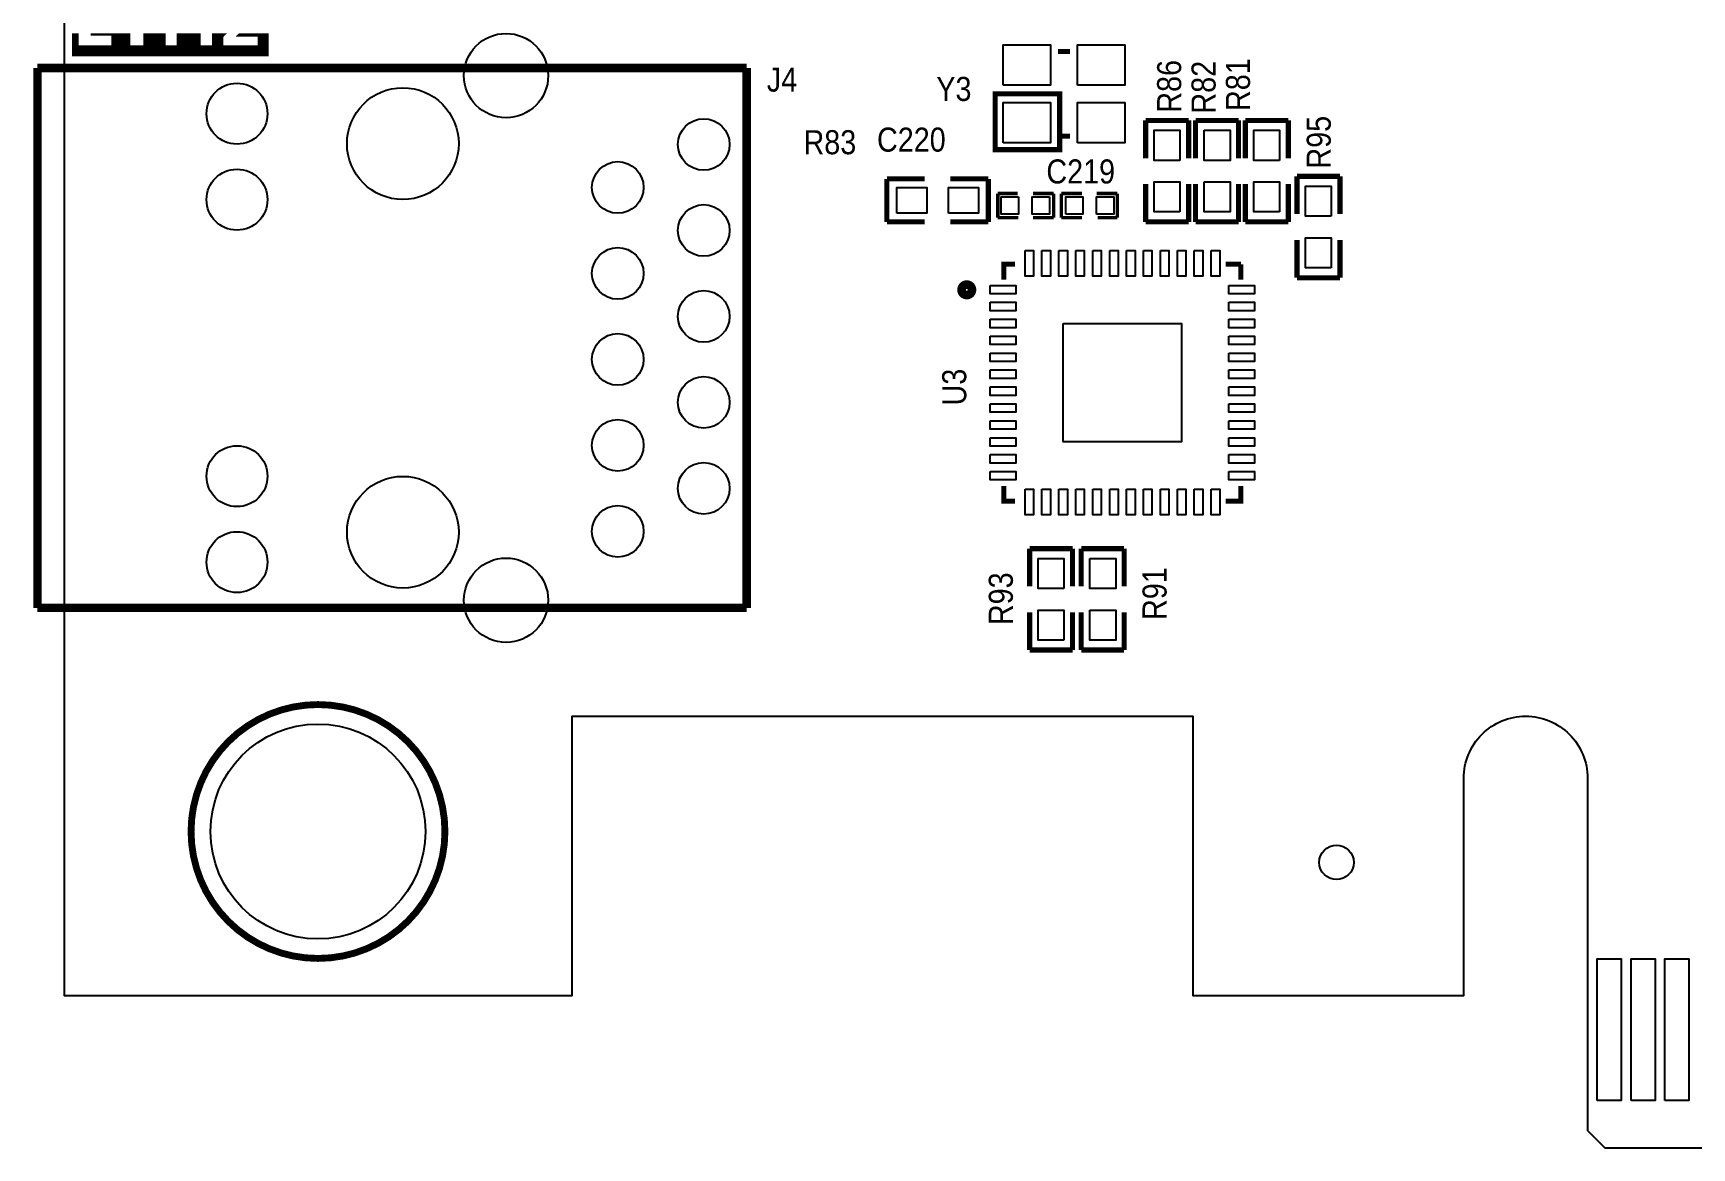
# Model space of a CAD drawing. Extents: x -1 to 188, y -4 to 106.
# Drawn here: x -0.91 to 48.09, y -4.5 to 28.44 of the extents above; entities that cross this region are included whole.
import ezdxf

# ---------------------------------------------------------------- set-up
doc = ezdxf.new("R2010")
doc.units = 0
for name, color, linetype in [('BG_OUTLINE', 3, 'CONTINUOUS'), ('MA_PEN3', 5, 'CONTINUOUS'), ('PG_SILKSCREEN_TOP', 6, 'CONTINUOUS'), ('PIN_TOP', 7, 'CONTINUOUS'), ('RD_SILKSCREEN_TOP', 8, 'CONTINUOUS')]:
    doc.layers.add(name, color=color, linetype=linetype)

msp = doc.modelspace()

# ---------------------------------------------------------------- linework, layer by layer
at = {"layer": 'BG_OUTLINE'}
msp.add_lwpolyline([(165.1, 106.3198), (45.988, 106.3198), (22.576, 106.3198), (0, 106.3198), (0, 0), (15.0114, 0), (15.0114, 8.255), (33.3502, 8.255), (33.3502, 0), (41.3512, 0), (41.3512, 6.4262, -0.414214), (43.18, 8.255, -0.414214), (45.0088, 6.4262), (45.0088, -3.9878), (45.5168, -4.4958), (55.6895, -4.4958)], format="xyb", dxfattribs=at)
at = {"layer": 'MA_PEN3', "const_width": 0.0254}
for points in [[(0.2286, 28.4226), (0.4318, 28.4226)], [(0.7874, 28.4226), (1.9558, 28.4226)], [(2.3368, 28.4226), (2.9972, 28.4226)], [(3.3274, 28.4226), (4.0386, 28.4226)], [(4.3688, 28.4226), (4.8006, 28.4226)], [(5.1562, 28.4226), (6.0452, 28.4226)], [(0.2286, 28.3972), (0.4318, 28.3972)], [(0.2286, 28.3718), (0.4318, 28.3718)], [(0.2286, 28.3464), (0.4318, 28.3464)], [(0.2286, 28.321), (0.4318, 28.321)], [(0.2286, 28.2956), (0.4318, 28.2956)], [(0.2286, 28.2702), (0.4318, 28.2702)], [(0.2286, 28.2448), (0.4318, 28.2448)], [(0.2286, 28.2194), (0.4318, 28.2194)], [(0.2286, 28.194), (0.4318, 28.194)], [(0.2286, 28.1686), (0.4318, 28.1686)], [(0.2286, 28.1432), (0.4318, 28.1432)], [(0.2286, 28.1178), (0.4318, 28.1178)], [(0.2286, 28.0924), (0.4318, 28.0924)], [(0.2286, 28.067), (6.0452, 28.067)], [(0.2286, 28.0416), (6.0452, 28.0416)], [(0.2286, 28.0162), (6.0452, 28.0162)], [(0.2286, 27.9908), (6.0452, 27.9908)], [(0.2286, 27.9654), (6.0452, 27.9654)], [(0.2286, 27.94), (6.0452, 27.94)], [(0.7874, 28.3972), (1.9558, 28.3972)], [(0.7874, 28.3718), (1.9558, 28.3718)], [(1.397, 28.3464), (1.9558, 28.3464)], [(1.397, 28.321), (1.9558, 28.321)], [(1.397, 28.2956), (1.9558, 28.2956)], [(1.397, 28.2702), (1.9558, 28.2702)], [(1.397, 28.2448), (1.9558, 28.2448)], [(1.397, 28.2194), (1.9558, 28.2194)], [(1.397, 28.194), (1.9558, 28.194)], [(1.397, 28.1686), (1.9558, 28.1686)], [(1.397, 28.1432), (1.9558, 28.1432)], [(1.397, 28.1178), (1.9558, 28.1178)], [(1.397, 28.0924), (1.9558, 28.0924)], [(2.3368, 28.3972), (2.9972, 28.3972)], [(2.3368, 28.3718), (2.9972, 28.3718)], [(2.3368, 28.3464), (2.9972, 28.3464)], [(2.3368, 28.321), (2.9972, 28.321)], [(2.3368, 28.2956), (2.9972, 28.2956)], [(2.3368, 28.2702), (2.9972, 28.2702)], [(2.3368, 28.2448), (2.9972, 28.2448)], [(2.3368, 28.2194), (2.9972, 28.2194)], [(2.3368, 28.194), (2.9972, 28.194)], [(2.3368, 28.1686), (2.9972, 28.1686)], [(2.3368, 28.1432), (2.9972, 28.1432)], [(2.3368, 28.1178), (2.9972, 28.1178)], [(2.3368, 28.0924), (2.9972, 28.0924)], [(3.3274, 28.3972), (4.0386, 28.3972)], [(3.3274, 28.3718), (4.0386, 28.3718)], [(3.3274, 28.3464), (4.0386, 28.3464)], [(3.3274, 28.321), (4.0386, 28.321)], [(3.3274, 28.2956), (4.0386, 28.2956)], [(3.3274, 28.2702), (4.0386, 28.2702)], [(3.3274, 28.2448), (4.0386, 28.2448)], [(3.3274, 28.2194), (4.0386, 28.2194)], [(3.3274, 28.194), (4.0386, 28.194)], [(3.3274, 28.1686), (4.0386, 28.1686)], [(3.3274, 28.1432), (4.0386, 28.1432)], [(3.3274, 28.1178), (4.0386, 28.1178)], [(3.3274, 28.0924), (4.0386, 28.0924)], [(4.3688, 28.3972), (4.7752, 28.3972)], [(4.3688, 28.3718), (4.7498, 28.3718)], [(4.3688, 28.3464), (4.7244, 28.3464)], [(4.3688, 28.321), (4.699, 28.321)], [(4.3688, 28.2956), (4.699, 28.2956)], [(4.3688, 28.2702), (4.699, 28.2702)], [(4.3688, 28.2448), (4.699, 28.2448)], [(4.3688, 28.2194), (4.699, 28.2194)], [(4.3688, 28.194), (4.699, 28.194)], [(4.3688, 28.1686), (4.699, 28.1686)], [(4.3688, 28.1432), (4.699, 28.1432)], [(4.3688, 28.1178), (4.699, 28.1178)], [(4.3688, 28.0924), (4.699, 28.0924)], [(5.08, 28.3464), (6.0452, 28.3464)], [(5.1054, 28.3718), (6.0452, 28.3718)], [(5.1308, 28.3972), (6.0452, 28.3972)], [(5.715, 28.321), (6.0452, 28.321)], [(5.715, 28.2956), (6.0452, 28.2956)], [(5.715, 28.2702), (6.0452, 28.2702)], [(5.715, 28.2448), (6.0452, 28.2448)], [(5.715, 28.2194), (6.0452, 28.2194)], [(5.715, 28.194), (6.0452, 28.194)], [(5.715, 28.1686), (6.0452, 28.1686)], [(5.715, 28.1432), (6.0452, 28.1432)], [(5.715, 28.1178), (6.0452, 28.1178)], [(5.715, 28.0924), (6.0452, 28.0924)], [(0.2286, 27.9146), (6.0452, 27.9146)], [(0.2286, 27.8892), (6.0452, 27.8892)], [(0.2286, 27.8638), (6.0452, 27.8638)], [(0.2286, 27.8384), (6.0452, 27.8384)], [(0.2286, 27.813), (6.0452, 27.813)], [(0.2286, 27.7876), (6.0452, 27.7876)], [(0.2286, 27.7622), (6.0452, 27.7622)]]:
    msp.add_lwpolyline(points, dxfattribs=at)
at = {"layer": 'PG_SILKSCREEN_TOP'}
for points, const_width in [([(29.3672, 27.8945), (29.7132, 27.8945)], 0.1524), ([(-0.7877, 27.4079), (-0.7877, 11.4567)], 0.254), ([(20.1673, 27.4079), (-0.7877, 27.4079)], 0.254), ([(20.1673, 11.4567), (20.1673, 27.4079)], 0.254), ([(32.004, 25.8572), (31.9532, 25.8572)], 0.1524), ([(31.9532, 25.8572), (31.9532, 24.7396)], 0.1524), ([(33.1724, 25.8572), (32.004, 25.8572)], 0.1524), ([(33.2232, 25.8572), (33.1724, 25.8572)], 0.1524), ([(33.2232, 24.7396), (33.2232, 25.8572)], 0.1524), ([(33.4264, 24.7396), (33.4264, 25.8572)], 0.1524), ([(33.4264, 25.8572), (33.4772, 25.8572)], 0.1524), ([(33.4772, 25.8572), (34.6456, 25.8572)], 0.1524), ([(34.6456, 25.8572), (34.6964, 25.8572)], 0.1524), ([(34.6964, 25.8572), (34.6964, 24.7396)], 0.1524), ([(34.9504, 25.8572), (34.8996, 25.8572)], 0.1524), ([(34.8996, 25.8572), (34.8996, 24.7396)], 0.1524), ([(36.1188, 25.8572), (34.9504, 25.8572)], 0.1524), ([(36.1696, 25.8572), (36.1188, 25.8572)], 0.1524), ([(36.1696, 24.7396), (36.1696, 25.8572)], 0.1524), ([(29.7132, 25.3947), (29.3672, 25.3947)], 0.1524), ([(24.3078, 24.0792), (24.3078, 24.13)], 0.1524), ([(24.3078, 24.13), (25.4254, 24.13)], 0.1524), ([(24.3078, 22.9108), (24.3078, 24.0792)], 0.1524), ([(27.305, 24.13), (26.1874, 24.13)], 0.1524), ([(27.305, 24.0792), (27.305, 24.13)], 0.1524), ([(27.305, 22.9108), (27.305, 24.0792)], 0.1524), ([(31.9532, 22.86), (31.9532, 23.9776)], 0.1524), ([(33.2232, 23.9776), (33.2232, 22.86)], 0.1524), ([(33.4264, 23.9776), (33.4264, 22.86)], 0.1524), ([(34.6964, 22.86), (34.6964, 23.9776)], 0.1524), ([(34.8996, 22.86), (34.8996, 23.9776)], 0.1524), ([(36.1696, 23.9776), (36.1696, 22.86)], 0.1524), ([(36.4744, 24.2062), (36.4236, 24.2062)], 0.1524), ([(36.4236, 24.2062), (36.4236, 23.0886)], 0.1524), ([(37.6428, 24.2062), (36.4744, 24.2062)], 0.1524), ([(37.6936, 24.2062), (37.6428, 24.2062)], 0.1524), ([(37.6936, 23.0886), (37.6936, 24.2062)], 0.1524), ([(27.5844, 22.987), (27.5844, 23.6982)], 0.1016), ([(27.5844, 23.6982), (28.1686, 23.6982)], 0.1016), ([(29.2354, 23.6982), (28.6258, 23.6982)], 0.1016), ([(29.2354, 22.987), (29.2354, 23.6982)], 0.1016), ([(29.464, 23.6982), (30.0736, 23.6982)], 0.1016), ([(29.464, 23.6982), (29.464, 22.987)], 0.1016), ([(30.5054, 23.6982), (31.115, 23.6982)], 0.1016), ([(31.115, 23.6982), (31.115, 22.987)], 0.1016), ([(28.194, 22.987), (27.5844, 22.987)], 0.1016), ([(29.2354, 22.987), (28.6258, 22.987)], 0.1016), ([(29.464, 22.987), (30.0736, 22.987)], 0.1016), ([(31.115, 22.987), (30.5308, 22.987)], 0.1016), ([(24.3078, 22.86), (24.3078, 22.9108)], 0.1524), ([(25.4254, 22.86), (24.3078, 22.86)], 0.1524), ([(26.1874, 22.86), (27.305, 22.86)], 0.1524), ([(27.305, 22.86), (27.305, 22.9108)], 0.1524), ([(32.004, 22.86), (31.9532, 22.86)], 0.1524), ([(33.1724, 22.86), (32.004, 22.86)], 0.1524), ([(33.2232, 22.86), (33.1724, 22.86)], 0.1524), ([(33.4264, 22.86), (33.4772, 22.86)], 0.1524), ([(33.4772, 22.86), (34.6456, 22.86)], 0.1524), ([(34.6456, 22.86), (34.6964, 22.86)], 0.1524), ([(34.9504, 22.86), (34.8996, 22.86)], 0.1524), ([(36.1188, 22.86), (34.9504, 22.86)], 0.1524), ([(36.1696, 22.86), (36.1188, 22.86)], 0.1524), ([(36.4236, 21.209), (36.4236, 22.3266)], 0.1524), ([(37.6936, 22.3266), (37.6936, 21.209)], 0.1524), ([(27.7655, 21.1577), (27.7655, 21.6098), (28.0906, 21.6098)], 0.1524), ([(34.3136, 21.6098), (34.7657, 21.6098)], 0.1524), ([(34.7657, 21.6098), (34.7657, 21.1577)], 0.1524), ([(36.4744, 21.209), (36.4236, 21.209)], 0.1524), ([(37.6428, 21.209), (36.4744, 21.209)], 0.1524), ([(37.6936, 21.209), (37.6428, 21.209)], 0.1524), ([(28.0906, 14.6096), (27.7655, 14.6096), (27.7655, 15.0617)], 0.1524), ([(34.7657, 15.0617), (34.7657, 14.6096), (34.3136, 14.6096)], 0.1524), ([(28.575, 13.208), (28.5242, 13.208)], 0.1524), ([(28.5242, 13.208), (28.5242, 12.0904)], 0.1524), ([(29.7434, 13.208), (28.575, 13.208)], 0.1524), ([(29.7942, 13.208), (29.7434, 13.208)], 0.1524), ([(29.7942, 12.0904), (29.7942, 13.208)], 0.1524), ([(30.0482, 12.0904), (30.0482, 13.208)], 0.1524), ([(30.0482, 13.208), (30.099, 13.208)], 0.1524), ([(30.099, 13.208), (31.2674, 13.208)], 0.1524), ([(31.2674, 13.208), (31.3182, 13.208)], 0.1524), ([(31.3182, 13.208), (31.3182, 12.0904)], 0.1524), ([(-0.7877, 11.4567), (20.1673, 11.4567)], 0.254), ([(28.5242, 10.2108), (28.5242, 11.3284)], 0.1524), ([(29.7942, 11.3284), (29.7942, 10.2108)], 0.1524), ([(30.0482, 11.3284), (30.0482, 10.2108)], 0.1524), ([(31.3182, 10.2108), (31.3182, 11.3284)], 0.1524), ([(28.575, 10.2108), (28.5242, 10.2108)], 0.1524), ([(29.7434, 10.2108), (28.575, 10.2108)], 0.1524), ([(29.7942, 10.2108), (29.7434, 10.2108)], 0.1524), ([(30.0482, 10.2108), (30.099, 10.2108)], 0.1524), ([(30.099, 10.2108), (31.2674, 10.2108)], 0.1524), ([(31.2674, 10.2108), (31.3182, 10.2108)], 0.1524)]:
    msp.add_lwpolyline(points, dxfattribs=dict(at, const_width=const_width))
at = {"layer": 'PG_SILKSCREEN_TOP', "const_width": 0.1524}
msp.add_lwpolyline([(27.6352, 26.6446), (29.4132, 26.6446), (29.4132, 24.9936), (27.5082, 24.9936), (27.5082, 26.6446)], close=True, dxfattribs=at)
at = {"layer": 'PG_SILKSCREEN_TOP'}
for points, const_width in [([(26.8227, 20.8529, 1), (26.51374, 20.85288, 1)], 0.254), ([(11.2504, 4.8499, 1), (3.74982, 4.84985, 1)], 0.2032)]:
    msp.add_lwpolyline(points, format="xyb", close=True, dxfattribs=dict(at, const_width=const_width))
at = {"layer": 'PIN_TOP'}
for points in [[(27.7416, 26.8976), (27.7416, 28.0914), (29.1386, 28.0914), (29.1386, 26.8976)], [(29.9418, 26.8976), (29.9418, 28.0914), (31.3388, 28.0914), (31.3388, 26.8976)], [(27.7416, 25.1978), (27.7416, 26.3916), (29.1386, 26.3916), (29.1386, 25.1978)], [(29.9418, 25.1978), (29.9418, 26.3916), (31.3388, 26.3916), (31.3388, 25.1978)], [(32.9656, 24.6761), (32.2036, 24.6761), (32.2036, 25.5651), (32.9656, 25.5651)], [(33.684, 25.5651), (34.446, 25.5651), (34.446, 24.6761), (33.684, 24.6761)], [(35.912, 24.6761), (35.15, 24.6761), (35.15, 25.5651), (35.912, 25.5651)], [(32.9656, 23.1521), (32.2036, 23.1521), (32.2036, 24.0411), (32.9656, 24.0411)], [(33.684, 24.0411), (34.446, 24.0411), (34.446, 23.1521), (33.684, 23.1521)], [(35.912, 23.1521), (35.15, 23.1521), (35.15, 24.0411), (35.912, 24.0411)], [(24.5999, 23.1176), (24.5999, 23.8796), (25.4889, 23.8796), (25.4889, 23.1176)], [(26.1239, 23.1176), (26.1239, 23.8796), (27.0129, 23.8796), (27.0129, 23.1176)], [(28.194, 23.5966), (28.194, 23.0886), (27.686, 23.0886), (27.686, 23.5966)], [(29.1084, 23.5966), (29.1084, 23.0886), (28.6004, 23.0886), (28.6004, 23.5966)], [(29.591, 23.0886), (29.591, 23.5966), (30.099, 23.5966), (30.099, 23.0886)], [(30.5054, 23.0886), (30.5054, 23.5966), (31.0134, 23.5966), (31.0134, 23.0886)], [(37.436, 23.0251), (36.674, 23.0251), (36.674, 23.9141), (37.436, 23.9141)], [(37.436, 21.5011), (36.674, 21.5011), (36.674, 22.3901), (37.436, 22.3901)], [(28.39055, 22.01365), (28.64045, 22.01365), (28.64045, 21.25975), (28.39055, 21.25975)], [(28.89075, 22.01365), (29.14065, 22.01365), (29.14065, 21.25975), (28.89075, 21.25975)], [(29.39055, 22.01365), (29.64045, 22.01365), (29.64045, 21.25975), (29.39055, 21.25975)], [(29.89075, 22.01365), (30.14065, 22.01365), (30.14065, 21.25975), (29.89075, 21.25975)], [(30.39055, 22.01365), (30.64045, 22.01365), (30.64045, 21.25975), (30.39055, 21.25975)], [(30.89075, 22.01365), (31.14065, 22.01365), (31.14065, 21.25975), (30.89075, 21.25975)], [(31.39055, 22.01365), (31.64045, 22.01365), (31.64045, 21.25975), (31.39055, 21.25975)], [(31.89075, 22.01365), (32.14065, 22.01365), (32.14065, 21.25975), (31.89075, 21.25975)], [(32.39055, 22.01365), (32.64045, 22.01365), (32.64045, 21.25975), (32.39055, 21.25975)], [(32.89075, 22.01365), (33.14065, 22.01365), (33.14065, 21.25975), (32.89075, 21.25975)], [(33.39055, 22.01365), (33.64045, 22.01365), (33.64045, 21.25975), (33.39055, 21.25975)], [(33.89075, 22.01365), (34.14065, 22.01365), (34.14065, 21.25975), (33.89075, 21.25975)], [(27.36165, 20.98475), (28.11555, 20.98475), (28.11555, 20.73485), (27.36165, 20.73485)], [(34.41565, 20.98475), (35.16955, 20.98475), (35.16955, 20.73485), (34.41565, 20.73485)], [(27.36165, 20.48455), (28.11555, 20.48455), (28.11555, 20.23465), (27.36165, 20.23465)], [(34.41565, 20.48455), (35.16955, 20.48455), (35.16955, 20.23465), (34.41565, 20.23465)], [(27.36165, 19.98475), (28.11555, 19.98475), (28.11555, 19.73485), (27.36165, 19.73485)], [(29.51555, 19.85975), (33.01565, 19.85975), (33.01565, 16.35965), (29.51555, 16.35965)], [(34.41565, 19.98475), (35.16955, 19.98475), (35.16955, 19.73485), (34.41565, 19.73485)], [(27.36165, 19.48455), (28.11555, 19.48455), (28.11555, 19.23465), (27.36165, 19.23465)], [(34.41565, 19.48455), (35.16955, 19.48455), (35.16955, 19.23465), (34.41565, 19.23465)], [(27.36165, 18.98475), (28.11555, 18.98475), (28.11555, 18.73485), (27.36165, 18.73485)], [(34.41565, 18.98475), (35.16955, 18.98475), (35.16955, 18.73485), (34.41565, 18.73485)], [(27.36165, 18.48455), (28.11555, 18.48455), (28.11555, 18.23465), (27.36165, 18.23465)], [(34.41565, 18.48455), (35.16955, 18.48455), (35.16955, 18.23465), (34.41565, 18.23465)], [(27.36165, 17.98475), (28.11555, 17.98475), (28.11555, 17.73485), (27.36165, 17.73485)], [(34.41565, 17.98475), (35.16955, 17.98475), (35.16955, 17.73485), (34.41565, 17.73485)], [(27.36165, 17.48455), (28.11555, 17.48455), (28.11555, 17.23465), (27.36165, 17.23465)], [(34.41565, 17.48455), (35.16955, 17.48455), (35.16955, 17.23465), (34.41565, 17.23465)], [(27.36165, 16.98475), (28.11555, 16.98475), (28.11555, 16.73485), (27.36165, 16.73485)], [(34.41565, 16.98475), (35.16955, 16.98475), (35.16955, 16.73485), (34.41565, 16.73485)], [(27.36165, 16.48455), (28.11555, 16.48455), (28.11555, 16.23465), (27.36165, 16.23465)], [(34.41565, 16.48455), (35.16955, 16.48455), (35.16955, 16.23465), (34.41565, 16.23465)], [(27.36165, 15.98475), (28.11555, 15.98475), (28.11555, 15.73485), (27.36165, 15.73485)], [(34.41565, 15.98475), (35.16955, 15.98475), (35.16955, 15.73485), (34.41565, 15.73485)], [(27.36165, 15.48455), (28.11555, 15.48455), (28.11555, 15.23465), (27.36165, 15.23465)], [(34.41565, 15.48455), (35.16955, 15.48455), (35.16955, 15.23465), (34.41565, 15.23465)], [(28.39055, 14.95965), (28.64045, 14.95965), (28.64045, 14.20575), (28.39055, 14.20575)], [(28.89075, 14.95965), (29.14065, 14.95965), (29.14065, 14.20575), (28.89075, 14.20575)], [(29.39055, 14.95965), (29.64045, 14.95965), (29.64045, 14.20575), (29.39055, 14.20575)], [(29.89075, 14.95965), (30.14065, 14.95965), (30.14065, 14.20575), (29.89075, 14.20575)], [(30.39055, 14.95965), (30.64045, 14.95965), (30.64045, 14.20575), (30.39055, 14.20575)], [(30.89075, 14.95965), (31.14065, 14.95965), (31.14065, 14.20575), (30.89075, 14.20575)], [(31.39055, 14.95965), (31.64045, 14.95965), (31.64045, 14.20575), (31.39055, 14.20575)], [(31.89075, 14.95965), (32.14065, 14.95965), (32.14065, 14.20575), (31.89075, 14.20575)], [(32.39055, 14.95965), (32.64045, 14.95965), (32.64045, 14.20575), (32.39055, 14.20575)], [(32.89075, 14.95965), (33.14065, 14.95965), (33.14065, 14.20575), (32.89075, 14.20575)], [(33.39055, 14.95965), (33.64045, 14.95965), (33.64045, 14.20575), (33.39055, 14.20575)], [(33.89075, 14.95965), (34.14065, 14.95965), (34.14065, 14.20575), (33.89075, 14.20575)], [(29.5366, 12.0269), (28.7746, 12.0269), (28.7746, 12.9159), (29.5366, 12.9159)], [(30.3058, 12.9159), (31.0678, 12.9159), (31.0678, 12.0269), (30.3058, 12.0269)], [(29.5366, 10.5029), (28.7746, 10.5029), (28.7746, 11.3919), (29.5366, 11.3919)], [(30.3058, 11.3919), (31.0678, 11.3919), (31.0678, 10.5029), (30.3058, 10.5029)], [(45.2943, -3.0988), (45.2943, 1.0922), (46.0055, 1.0922), (46.0055, -3.0988)], [(46.2943, -3.0988), (46.2943, 1.0922), (47.0055, 1.0922), (47.0055, -3.0988)], [(47.2943, -3.0988), (47.2943, 1.0922), (48.0055, 1.0922), (48.0055, -3.0988)]]:
    msp.add_lwpolyline(points, close=True, dxfattribs=at)
for centre, radius in [((13.0573, 27.1821), 1.2446), ((5.1074, 26.0571), 0.90005), ((10.0073, 25.1722), 1.65), ((18.8973, 25.1473), 0.762), ((16.3573, 23.8773), 0.762), ((5.1074, 23.5171), 0.90005), ((18.8973, 22.6073), 0.762), ((16.3573, 21.3373), 0.762), ((18.8973, 20.0673), 0.762), ((16.3573, 18.7973), 0.762), ((18.8973, 17.5273), 0.762), ((16.3573, 16.2573), 0.762), ((5.1074, 15.3472), 0.90005), ((18.8973, 14.9873), 0.762), ((10.0073, 13.6922), 1.65), ((16.3573, 13.7173), 0.762), ((5.1074, 12.8072), 0.90005), ((13.0573, 11.6823), 1.2446), ((7.5001, 4.8499), 3.175), ((37.592, 3.937), 0.508)]:
    msp.add_circle(centre, radius, dxfattribs=at)

# ---------------------------------------------------------------- texts
at = {"layer": 'RD_SILKSCREEN_TOP', "width": 0.892857}
for s, p in [('R86', (33.0032, 26.0858)), ('R82', (34.019, 26.0604)), ('R81', (35.0352, 26.1366)), ('R95', (37.4228, 24.4348)), ('U3', (26.653, 17.4371)), ('R93', (28.0297, 10.9474)), ('R91', (32.5712, 11.0998))]:
    msp.add_text(s, height=0.7112, rotation=90, dxfattribs=at).set_placement(p)
for s, p in [('J4', (20.7617, 26.7086)), ('Y3', (25.7683, 26.433)), ('R83', (21.844, 24.8582)), ('C220', (24.0157, 24.9344)), ('C219', (29.0195, 23.9946))]:
    msp.add_text(s, height=0.7112, dxfattribs=at).set_placement(p)

doc.saveas('drawing.dxf')
